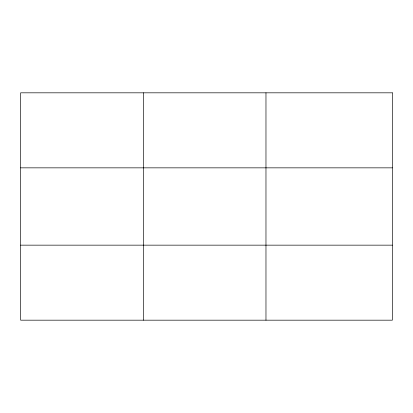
<?xml version="1.0" encoding="UTF-8"?>
<svg xmlns="http://www.w3.org/2000/svg" width="413" height="413" viewBox="0 0 413 413"><rect width="100%" height="100%" fill="white"/><g stroke="black" fill="none" stroke-linecap="round" stroke-linejoin="round"><path stroke-width="0.62" d="M143.311 92.822L143.311 320.178M265.972 92.822L265.972 320.178M20.65 167.848L392.35 167.848M20.65 245.152L392.35 245.152M392.35 92.822L392.35 320.178L20.65 320.178L20.65 92.822L392.35 92.822"/></g></svg>
